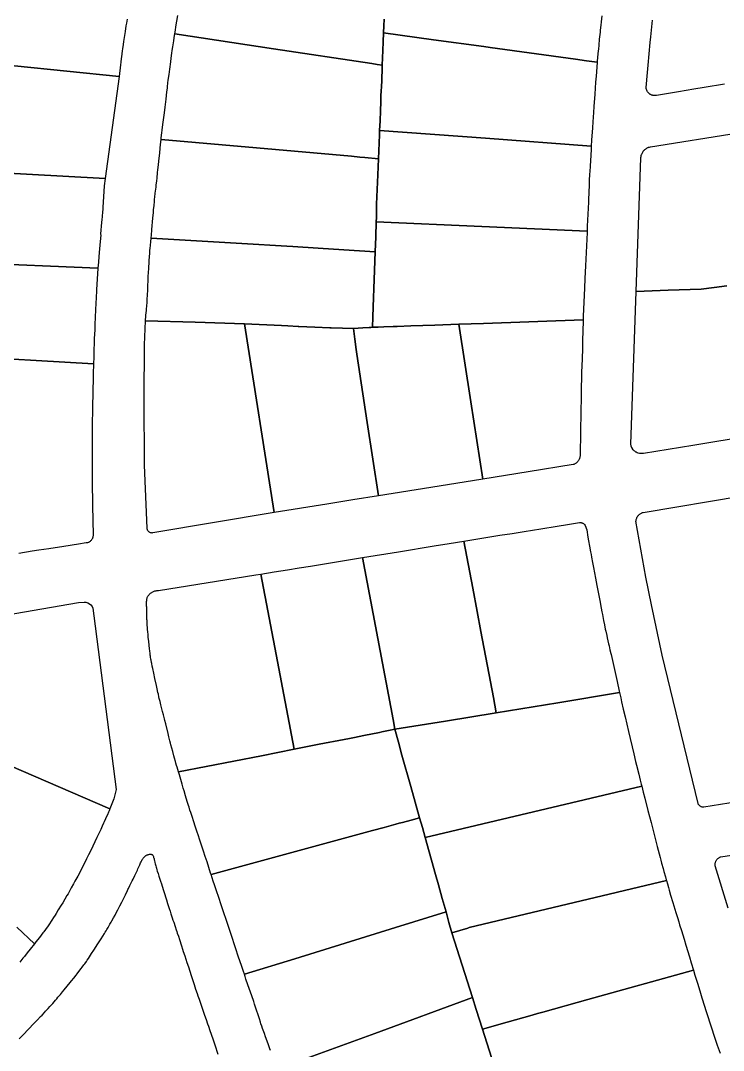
# Model space of a CAD drawing. Header units: metres. Extents: x 3 to 1005126, y 39 to 4383651.
# Drawn here: x 478348 to 478488, y 4364798.7 to 4365003.9 of the extents above; entities that cross this region are included whole.
import ezdxf

# ---------------------------------------------------------------- set-up
doc = ezdxf.new("R2010")
doc.units = ezdxf.units.M
doc.header["$MEASUREMENT"] = 0
doc.layers.add('TM_Llucmajor', color=7, linetype='Continuous')

msp = doc.modelspace()

# ---------------------------------------------------------------- linework, layer by layer
at = {"layer": 'TM_Llucmajor', "linetype": 'Continuous', "flags": 128}
for points in [[(478369.19, 4365004.16), (478369.06, 4365003.38), (478368.96, 4365002.83), (478368.79, 4365001.74), (478368.67, 4365000.94), (478368.49, 4364999.71), (478368.4, 4364999.1), (478368.29, 4364998.29), (478368.23, 4364997.88), (478368.15, 4364997.26), (478368.07, 4364996.66), (478368.02, 4364996.34), (478367.92, 4364995.58), (478367.85, 4364995.07), (478367.58, 4364992.75), (478367.58, 4364992.75), (478346.73, 4364994.85)], [(478420.38, 4365004.21), (478420.32, 4365002.82), (478420.26, 4365001.43), (478420.19, 4364999.69), (478420.12, 4364997.94), (478420.07, 4364996.47), (478420.01, 4364995), (478420.01, 4364995), (478418.99, 4364995.16), (478417.97, 4364995.32), (478398.33, 4364998.29), (478378.7, 4365001.26), (478378.74, 4365001.56), (478378.98, 4365003.05), (478379.1, 4365003.8), (478379.29, 4365004.92)], [(478463.75, 4365004.83), (478463.62, 4365003.67), (478463.55, 4365002.97), (478463.5, 4365002.51), (478463.44, 4365001.91), (478463.41, 4365001.57), (478463.26, 4365000.17), (478463.14, 4364999), (478463.14, 4364998.92), (478463.08, 4364998.29), (478462.99, 4364997.35), (478462.91, 4364996.45), (478462.85, 4364995.85), (478462.83, 4364995.61), (478462.83, 4364995.61), (478460.69, 4364995.9), (478458.55, 4364996.19), (478441.55, 4364998.52), (478440.23, 4364998.7), (478430.25, 4365000.07), (478420.26, 4365001.43), (478420.32, 4365002.82), (478420.38, 4365004.21)], [(478488.19, 4364991.21), (478484.13, 4364990.54), (478482.1, 4364990.21), (478479.06, 4364989.71), (478474.65, 4364988.98), (478474.57, 4364988.97), (478474.48, 4364988.96), (478474.4, 4364988.95), (478474.31, 4364988.95), (478474.23, 4364988.95), (478474.14, 4364988.95), (478474.05, 4364988.96), (478473.96, 4364988.98), (478473.86, 4364989), (478473.77, 4364989.03), (478473.68, 4364989.06), (478473.6, 4364989.1), (478473.51, 4364989.14), (478473.42, 4364989.19), (478473.34, 4364989.24), (478473.26, 4364989.29), (478473.19, 4364989.36), (478473.11, 4364989.42), (478473.05, 4364989.49), (478472.98, 4364989.56), (478472.92, 4364989.64), (478472.87, 4364989.72), (478472.82, 4364989.8), (478472.78, 4364989.88), (478472.74, 4364989.97), (478472.7, 4364990.05), (478472.67, 4364990.13), (478472.65, 4364990.22), (478472.63, 4364990.3), (478472.62, 4364990.39), (478472.61, 4364990.47), (478472.6, 4364990.55), (478472.87, 4364993.54), (478473, 4364995.03), (478473.21, 4364997.28), (478473.42, 4364999.52), (478473.52, 4365000.64), (478473.85, 4365004)], [(478488.67, 4364951.02), (478486.12, 4364950.71), (478483.57, 4364950.4), (478477.01, 4364950.15), (478470.62, 4364949.9), (478470.62, 4364949.9), (478471.57, 4364976.56), (478471.57, 4364976.69), (478471.58, 4364976.77), (478471.61, 4364976.89), (478471.63, 4364977.02), (478471.67, 4364977.18), (478471.71, 4364977.28), (478471.8, 4364977.49), (478471.84, 4364977.56), (478471.97, 4364977.78), (478472.01, 4364977.84), (478472.09, 4364977.94), (478472.16, 4364978.02), (478472.24, 4364978.1), (478472.29, 4364978.16), (478472.35, 4364978.21), (478472.44, 4364978.28), (478472.56, 4364978.37), (478472.65, 4364978.43), (478472.72, 4364978.47), (478472.82, 4364978.53), (478472.92, 4364978.58), (478473.01, 4364978.62), (478473.09, 4364978.65), (478473.18, 4364978.67), (478473.29, 4364978.7), (478473.45, 4364978.74), (478490.96, 4364981.53)], [(478341.86, 4364973.71), (478364.81, 4364972.42), (478364.61, 4364970.97), (478364.34, 4364966.62), (478364.35, 4364966.54), (478364.34, 4364966.42), (478364.27, 4364965.6), (478364.23, 4364965.06), (478364.15, 4364963.97), (478364.12, 4364963.83), (478364.1, 4364963.76), (478364.06, 4364963.69), (478363.9, 4364961.4), (478363.92, 4364961.33), (478363.93, 4364961.23), (478363.75, 4364959.17), (478363.69, 4364958.41), (478363.56, 4364956.88), (478363.47, 4364955.73), (478363.39, 4364954.55), (478363.39, 4364954.55), (478338.1, 4364955.59)], [(478338.1, 4364955.59), (478363.39, 4364954.55), (478363.11, 4364950.26), (478363.02, 4364948.49), (478362.98, 4364947.7), (478362.9, 4364946.12), (478362.85, 4364944.94), (478362.77, 4364943.17), (478362.73, 4364942.28), (478362.66, 4364940.51), (478362.63, 4364939.62), (478362.58, 4364938.29), (478362.53, 4364936.69), (478362.5, 4364935.62), (478362.49, 4364935.52), (478335.02, 4364937.12)], [(478493.55, 4364921.12), (478481.92, 4364919.24), (478472.1, 4364917.65), (478471.61, 4364917.61), (478471.28, 4364917.63), (478471.01, 4364917.7), (478470.79, 4364917.78), (478470.64, 4364917.86), (478470.54, 4364917.91), (478470.48, 4364917.95), (478470.4, 4364918), (478470.33, 4364918.06), (478470.23, 4364918.15), (478470.12, 4364918.24), (478470.04, 4364918.33), (478469.89, 4364918.53), (478469.85, 4364918.59), (478469.74, 4364918.79), (478469.7, 4364918.88), (478469.67, 4364918.96), (478469.63, 4364919.05), (478469.61, 4364919.14), (478469.59, 4364919.22), (478469.57, 4364919.35), (478469.54, 4364919.46), (478470.62, 4364949.9), (478477.01, 4364950.15), (478483.57, 4364950.4), (478486.12, 4364950.71), (478488.67, 4364951.02)], [(478335.02, 4364937.12), (478362.49, 4364935.52), (478362.44, 4364933.48), (478362.41, 4364932.41), (478362.36, 4364930.27), (478362.34, 4364929.32), (478362.31, 4364927.42), (478362.29, 4364926), (478362.26, 4364923.86), (478362.24, 4364921.72), (478362.24, 4364920.65), (478362.23, 4364919.05), (478362.23, 4364917.45), (478362.23, 4364916.65), (478362.23, 4364915.04), (478362.24, 4364913.97), (478362.25, 4364911.83), (478362.26, 4364910.76), (478362.29, 4364908.62), (478362.32, 4364906.48), (478362.35, 4364905.05), (478362.37, 4364904.1), (478362.43, 4364901.63), (478362.43, 4364901.4), (478362.42, 4364901.33), (478362.41, 4364901.21), (478362.39, 4364901.11), (478362.37, 4364901.02), (478362.34, 4364900.91), (478362.32, 4364900.84), (478362.27, 4364900.7), (478362.22, 4364900.6), (478362.16, 4364900.5), (478362.11, 4364900.42), (478362.02, 4364900.3), (478361.93, 4364900.21), (478361.83, 4364900.12), (478361.72, 4364900.03), (478361.61, 4364899.96), (478361.52, 4364899.92), (478361.44, 4364899.88), (478361.31, 4364899.84), (478361.13, 4364899.81), (478361.04, 4364899.8), (478359.54, 4364899.57), (478356.57, 4364899.11), (478353.58, 4364898.65), (478351.61, 4364898.34), (478350.29, 4364898.14), (478347.64, 4364897.72)], [(478500.66, 4364849.8), (478484.1, 4364847.12), (478483.95, 4364847.13), (478483.85, 4364847.15), (478483.75, 4364847.17), (478483.65, 4364847.2), (478483.56, 4364847.24), (478483.47, 4364847.28), (478483.39, 4364847.33), (478483.31, 4364847.39), (478483.23, 4364847.45), (478483.16, 4364847.53), (478483.09, 4364847.6), (478483.03, 4364847.68), (478482.98, 4364847.77), (478482.93, 4364847.86), (478475.81, 4364877.41), (478473.63, 4364887.44), (478472.53, 4364892.96), (478470.57, 4364904.11), (478470.58, 4364904.24), (478470.6, 4364904.37), (478470.63, 4364904.49), (478470.67, 4364904.61), (478470.72, 4364904.73), (478470.77, 4364904.85), (478470.83, 4364904.96), (478470.9, 4364905.07), (478470.97, 4364905.18), (478471.05, 4364905.28), (478471.14, 4364905.37), (478471.23, 4364905.46), (478471.33, 4364905.54), (478471.43, 4364905.62), (478471.54, 4364905.69), (478471.65, 4364905.75), (478471.76, 4364905.81), (478471.88, 4364905.86), (478471.97, 4364905.89), (478491.71, 4364909.19)], [(478345.63, 4364855.53), (478365.77, 4364846.8), (478365.6, 4364846.4), (478365.49, 4364846.14), (478365.26, 4364845.61), (478365.05, 4364845.15), (478364.92, 4364844.85), (478364.65, 4364844.24), (478364.51, 4364843.94), (478364.23, 4364843.33), (478363.95, 4364842.72), (478363.38, 4364841.51), (478363.17, 4364841.08), (478362.77, 4364840.23), (478362.35, 4364839.37), (478362.08, 4364838.8), (478361.52, 4364837.66), (478361.1, 4364836.82), (478360.89, 4364836.39), (478360.58, 4364835.76), (478360.1, 4364834.82), (478359.78, 4364834.19), (478359.61, 4364833.88), (478359.37, 4364833.42), (478358.99, 4364832.72), (478358.81, 4364832.37), (478358.52, 4364831.85), (478358.08, 4364831.07), (478357.64, 4364830.3), (478357.42, 4364829.91), (478357.21, 4364829.55), (478356.79, 4364828.83), (478356.36, 4364828.11), (478356.07, 4364827.63), (478355.49, 4364826.68), (478355.07, 4364825.99), (478354.86, 4364825.65), (478354.54, 4364825.15), (478354.22, 4364824.65), (478354.07, 4364824.4), (478353.74, 4364823.91), (478353.58, 4364823.67), (478353.33, 4364823.32), (478353.09, 4364822.98), (478352.93, 4364822.76), (478352.59, 4364822.31), (478352.43, 4364822.09), (478352.09, 4364821.65), (478351.74, 4364821.2), (478351.03, 4364820.3), (478350.74, 4364819.93), (478350.74, 4364819.93), (478347.19, 4364823.21)], [(478347.7, 4364800.97), (478348.55, 4364801.86), (478349.47, 4364802.83), (478350.7, 4364804.11), (478351.32, 4364804.76), (478351.94, 4364805.41), (478352.25, 4364805.73), (478352.71, 4364806.23), (478352.96, 4364806.5), (478353.45, 4364807.03), (478353.82, 4364807.44), (478354.37, 4364808.05), (478354.91, 4364808.67), (478355.18, 4364808.98), (478355.42, 4364809.26), (478355.89, 4364809.8), (478356.35, 4364810.35), (478356.66, 4364810.72), (478357.26, 4364811.46), (478357.85, 4364812.18), (478358.14, 4364812.54), (478358.58, 4364813.09), (478359.02, 4364813.64), (478359.23, 4364813.92), (478359.58, 4364814.37), (478360.03, 4364814.97), (478360.25, 4364815.27), (478360.58, 4364815.73), (478360.75, 4364815.96), (478361.07, 4364816.42), (478361.23, 4364816.66), (478361.47, 4364817.01), (478361.69, 4364817.33), (478362.12, 4364817.97), (478362.54, 4364818.62), (478363.37, 4364819.9), (478364.02, 4364820.91), (478364.35, 4364821.43), (478364.67, 4364821.95), (478364.84, 4364822.21), (478365.03, 4364822.53), (478365.16, 4364822.74), (478365.41, 4364823.16), (478365.77, 4364823.8), (478366.01, 4364824.22), (478366.17, 4364824.51), (478366.49, 4364825.08), (478366.78, 4364825.61), (478366.97, 4364825.97), (478367.34, 4364826.68), (478367.62, 4364827.22), (478367.76, 4364827.49), (478368.13, 4364828.23), (478368.38, 4364828.72), (478368.86, 4364829.7), (478369.26, 4364830.53), (478369.36, 4364830.73), (478369.46, 4364830.94), (478369.75, 4364831.55), (478370.05, 4364832.17), (478370.2, 4364832.47), (478370.37, 4364832.82), (478370.72, 4364833.52), (478370.98, 4364834.06), (478371.23, 4364834.6), (478371.36, 4364834.87), (478371.72, 4364835.66), (478371.89, 4364836.03), (478372, 4364836.27), (478372.06, 4364836.38), (478372.15, 4364836.55), (478372.22, 4364836.69), (478372.26, 4364836.76), (478372.32, 4364836.86), (478372.4, 4364836.98), (478372.46, 4364837.07), (478372.52, 4364837.14), (478372.58, 4364837.22), (478372.64, 4364837.28), (478372.7, 4364837.34), (478372.8, 4364837.43), (478372.87, 4364837.48), (478372.96, 4364837.54), (478373.02, 4364837.57), (478373.08, 4364837.6), (478373.2, 4364837.65), (478373.29, 4364837.68), (478373.36, 4364837.7), (478373.45, 4364837.72), (478373.55, 4364837.74), (478373.68, 4364837.75), (478373.75, 4364837.76), (478373.83, 4364837.76), (478373.96, 4364837.75), (478374.05, 4364837.74), (478374.16, 4364837.71), (478374.22, 4364837.68), (478374.29, 4364837.61), (478374.32, 4364837.54), (478374.36, 4364837.45), (478374.42, 4364837.3), (478374.47, 4364837.15), (478374.52, 4364837), (478374.55, 4364836.9), (478374.61, 4364836.65), (478374.65, 4364836.49), (478374.74, 4364836.14), (478374.81, 4364835.85), (478374.91, 4364835.46), (478374.98, 4364835.19), (478375.03, 4364835.01), (478375.13, 4364834.67), (478375.21, 4364834.41), (478375.36, 4364833.9), (478375.52, 4364833.4), (478375.84, 4364832.41), (478376.02, 4364831.86), (478376.36, 4364830.76), (478376.62, 4364829.93), (478376.88, 4364829.1), (478377.01, 4364828.69), (478377.25, 4364827.93), (478377.58, 4364826.93), (478377.74, 4364826.42), (478377.91, 4364825.92), (478377.99, 4364825.67), (478378.11, 4364825.29), (478378.19, 4364825.07), (478378.33, 4364824.64), (478378.48, 4364824.21), (478378.76, 4364823.34), (478378.98, 4364822.7), (478379.09, 4364822.38), (478379.19, 4364822.06), (478379.4, 4364821.42), (478379.61, 4364820.78), (478380.03, 4364819.49), (478380.25, 4364818.83), (478380.39, 4364818.39), (478380.68, 4364817.51), (478381.11, 4364816.2), (478381.4, 4364815.32), (478381.98, 4364813.57), (478382.56, 4364811.79), (478382.85, 4364810.89), (478383.14, 4364810), (478383.29, 4364809.55), (478383.52, 4364808.87), (478383.98, 4364807.52), (478384.61, 4364805.73), (478384.92, 4364804.83), (478385.23, 4364803.94), (478385.39, 4364803.49), (478385.68, 4364802.66), (478386.25, 4364801), (478386.53, 4364800.17), (478386.67, 4364799.76), (478387.25, 4364797.92)], [(478488.93, 4364827.05), (478486.37, 4364835.43), (478486.35, 4364835.65), (478486.35, 4364835.77), (478486.36, 4364835.88), (478486.37, 4364835.99), (478486.39, 4364836.1), (478486.42, 4364836.21), (478486.46, 4364836.31), (478486.51, 4364836.41), (478486.56, 4364836.51), (478486.62, 4364836.61), (478486.68, 4364836.7), (478486.75, 4364836.79), (478486.83, 4364836.87), (478486.91, 4364836.94), (478487, 4364837.01), (478487.09, 4364837.07), (478487.19, 4364837.13), (478487.29, 4364837.18), (478487.39, 4364837.22), (478487.5, 4364837.25), (478492.97, 4364838.14)], [(478397.76, 4364798.63), (478397.63, 4364799), (478397.27, 4364800.01), (478396.78, 4364801.35), (478396.54, 4364802.02), (478396.31, 4364802.68), (478396.19, 4364803.01), (478396.02, 4364803.51), (478395.86, 4364803.98), (478395.76, 4364804.3), (478395.55, 4364804.94), (478395.34, 4364805.59), (478394.92, 4364806.88), (478394.59, 4364807.86), (478394.41, 4364808.43), (478394.03, 4364809.55), (478393.77, 4364810.29), (478393.25, 4364811.77), (478392.87, 4364812.88), (478392.7, 4364813.38), (478392.55, 4364813.84), (478402.59, 4364816.95), (478412.64, 4364820.06), (478422.68, 4364823.18), (478432.73, 4364826.29), (478433.32, 4364824.18), (478433.9, 4364822.12), (478435.95, 4364815.64), (478438, 4364809.2), (478418.52, 4364802.06), (478400.3, 4364795.37)], [(478347.19, 4364823.21), (478350.74, 4364819.93), (478349.88, 4364818.84), (478349.31, 4364818.12), (478348.74, 4364817.39), (478348.45, 4364817.04), (478348.02, 4364816.51), (478347.81, 4364816.25)], [(478441.77, 4364797.29), (478439.98, 4364802.94), (478444.93, 4364804.32), (478449.87, 4364805.7), (478450.96, 4364806), (478452.04, 4364806.3), (478461.01, 4364808.8), (478482.03, 4364814.65), (478482.32, 4364813.69), (478482.88, 4364811.88), (478483.44, 4364810.06), (478483.72, 4364809.15), (478484.24, 4364807.49), (478484.5, 4364806.66), (478484.9, 4364805.42), (478485.3, 4364804.17), (478485.5, 4364803.55), (478485.7, 4364802.95), (478486.1, 4364801.73), (478486.5, 4364800.53), (478486.77, 4364799.72), (478487.31, 4364798.11)], [(478400.3, 4364795.37), (478418.52, 4364802.06), (478438, 4364809.2), (478438.74, 4364806.85), (478439.98, 4364802.94), (478441.77, 4364797.29)]]:
    msp.add_lwpolyline(points, dxfattribs=at)
for points in [[(478461.67, 4364978.88), (478440.58, 4364980.43), (478419.5, 4364981.98), (478419.58, 4364983.95), (478419.67, 4364985.92), (478419.69, 4364986.52), (478419.71, 4364987.13), (478419.77, 4364988.63), (478419.83, 4364990.14), (478419.83, 4364990.24), (478419.84, 4364990.35), (478419.91, 4364992.27), (478419.98, 4364994.19), (478420, 4364994.59), (478420.01, 4364995), (478420.07, 4364996.47), (478420.12, 4364997.94), (478420.19, 4364999.69), (478420.26, 4365001.43), (478430.25, 4365000.07), (478440.23, 4364998.7), (478441.55, 4364998.52), (478458.55, 4364996.19), (478460.69, 4364995.9), (478462.83, 4364995.61), (478462.75, 4364994.64), (478462.61, 4364992.83), (478462.52, 4364991.63), (478462.35, 4364989.22), (478462.17, 4364986.78), (478462.09, 4364985.56), (478461.97, 4364983.73), (478461.89, 4364982.5), (478461.74, 4364980.04), (478461.67, 4364978.88)], [(478413.89, 4364976.85), (478394.94, 4364978.53), (478375.98, 4364980.22), (478376.01, 4364980.51), (478376.13, 4364981.51), (478376.2, 4364982.08), (478376.34, 4364983.21), (478376.63, 4364985.48), (478376.77, 4364986.62), (478376.83, 4364987.16), (478376.96, 4364988.25), (478377.12, 4364989.69), (478377.21, 4364990.41), (478377.24, 4364990.69), (478377.33, 4364991.49), (478377.4, 4364992.04), (478377.54, 4364993.13), (478377.68, 4364994.21), (478377.88, 4364995.66), (478377.98, 4364996.39), (478378.12, 4364997.41), (478378.19, 4364997.92), (478378.31, 4364998.69), (478378.48, 4364999.84), (478378.65, 4365000.98), (478378.7, 4365001.26), (478398.33, 4364998.29), (478417.97, 4364995.32), (478418.99, 4364995.16), (478420.01, 4364995), (478420, 4364994.59), (478419.98, 4364994.19), (478419.91, 4364992.27), (478419.84, 4364990.35), (478419.83, 4364990.24), (478419.83, 4364990.14), (478419.77, 4364988.63), (478419.71, 4364987.13), (478419.69, 4364986.52), (478419.67, 4364985.92), (478419.58, 4364983.95), (478419.5, 4364981.98), (478419.46, 4364981.13), (478419.25, 4364976.34), (478416.57, 4364976.59), (478415.54, 4364976.69), (478413.89, 4364976.85)], [(478335.64, 4364974.06), (478327.25, 4364974.53), (478318.85, 4364975), (478321.07, 4364981.71), (478326.1, 4364996.94), (478346.73, 4364994.85), (478367.58, 4364992.75), (478364.81, 4364972.42), (478341.86, 4364973.71), (478335.64, 4364974.06)], [(478460.83, 4364961.91), (478439.83, 4364962.83), (478418.83, 4364963.76), (478418.86, 4364964.67), (478418.89, 4364965.58), (478418.89, 4364966.43), (478418.89, 4364967.29), (478419.01, 4364970.23), (478419.12, 4364973.18), (478419.19, 4364974.76), (478419.25, 4364976.34), (478419.46, 4364981.13), (478419.5, 4364981.98), (478440.58, 4364980.43), (478461.67, 4364978.88), (478461.63, 4364978.2), (478461.56, 4364977.1), (478461.43, 4364974.91), (478461.36, 4364973.81), (478461.33, 4364973.26), (478461.27, 4364972.02), (478461.23, 4364971.2), (478461.16, 4364969.55), (478461.11, 4364968.32), (478461.08, 4364967.7), (478461.03, 4364966.5), (478460.93, 4364964.11), (478460.87, 4364962.91), (478460.85, 4364962.32), (478460.83, 4364961.91)], [(478412.34, 4364958.24), (478407.28, 4364958.54), (478402.22, 4364958.85), (478401.04, 4364958.92), (478399.86, 4364958.99), (478393.15, 4364959.39), (478373.97, 4364960.54), (478373.98, 4364960.65), (478374.02, 4364961.09), (478374.13, 4364962.23), (478374.33, 4364964.51), (478374.42, 4364965.63), (478374.47, 4364966.19), (478374.55, 4364967.03), (478374.64, 4364967.86), (478374.68, 4364968.28), (478374.72, 4364968.69), (478374.81, 4364969.5), (478374.95, 4364970.71), (478375, 4364971.13), (478375.1, 4364971.94), (478375.16, 4364972.5), (478375.28, 4364973.62), (478375.33, 4364974.12), (478375.44, 4364975.12), (478375.51, 4364975.87), (478375.63, 4364976.99), (478375.68, 4364977.49), (478375.79, 4364978.5), (478375.86, 4364979.17), (478375.98, 4364980.22), (478394.94, 4364978.53), (478413.89, 4364976.85), (478415.54, 4364976.69), (478416.57, 4364976.59), (478419.25, 4364976.34), (478419.19, 4364974.76), (478419.12, 4364973.18), (478419.01, 4364970.23), (478418.89, 4364967.29), (478418.89, 4364966.43), (478418.89, 4364965.58), (478418.86, 4364964.67), (478418.83, 4364963.76), (478418.73, 4364960.78), (478418.62, 4364957.79), (478415.48, 4364958.01), (478412.34, 4364958.24)], [(478418.1, 4364942.78), (478418.14, 4364944.8), (478418.18, 4364946.83), (478418.4, 4364952.3), (478418.62, 4364957.79), (478418.73, 4364960.78), (478418.83, 4364963.76), (478439.83, 4364962.83), (478460.83, 4364961.91), (478460.82, 4364961.65), (478460.76, 4364960.32), (478460.69, 4364958.99), (478460.57, 4364956.33), (478460.51, 4364955.05), (478460.4, 4364952.48), (478460.32, 4364950.56), (478460.19, 4364947.79), (478460.13, 4364946.4), (478460.07, 4364945.01), (478460.05, 4364944.31), (478460.04, 4364944.23), (478440.19, 4364943.55), (478435.3, 4364943.38), (478430.49, 4364943.21), (478425.69, 4364943.04), (478423.01, 4364942.95), (478422.18, 4364942.93), (478420.33, 4364942.86), (478419.22, 4364942.82), (478418.1, 4364942.78)], [(478392.6, 4364943.47), (478382.72, 4364943.78), (478372.84, 4364944.09), (478372.86, 4364944.32), (478372.9, 4364944.77), (478372.94, 4364945.22), (478373.04, 4364946.13), (478373.08, 4364946.59), (478373.1, 4364946.82), (478373.13, 4364947.17), (478373.16, 4364947.57), (478373.18, 4364947.83), (478373.21, 4364948.36), (478373.25, 4364949.17), (478373.29, 4364950.23), (478373.31, 4364950.76), (478373.33, 4364951.17), (478373.37, 4364951.97), (478373.41, 4364952.76), (478373.47, 4364953.82), (478373.51, 4364954.35), (478373.6, 4364956.04), (478373.65, 4364956.88), (478373.69, 4364957.45), (478373.71, 4364957.73), (478373.74, 4364958.15), (478373.77, 4364958.47), (478373.83, 4364959.13), (478373.89, 4364959.78), (478373.97, 4364960.54), (478393.15, 4364959.39), (478399.86, 4364958.99), (478401.04, 4364958.92), (478402.22, 4364958.85), (478407.28, 4364958.54), (478412.34, 4364958.24), (478415.48, 4364958.01), (478418.62, 4364957.79), (478418.4, 4364952.3), (478418.18, 4364946.83), (478418.14, 4364944.8), (478418.1, 4364942.78), (478417.76, 4364942.75), (478417.43, 4364942.73), (478416.18, 4364942.65), (478414.27, 4364942.51), (478412.07, 4364942.58), (478409.87, 4364942.65), (478409.58, 4364942.66), (478406.56, 4364942.81), (478403.4, 4364942.95), (478403.25, 4364942.96), (478401.23, 4364943.06), (478399.92, 4364943.12), (478392.6, 4364943.47)], [(478398.48, 4364905.87), (478374.34, 4364901.8), (478374.25, 4364901.79), (478374.15, 4364901.78), (478374.05, 4364901.79), (478373.94, 4364901.81), (478373.84, 4364901.84), (478373.74, 4364901.89), (478373.64, 4364901.94), (478373.55, 4364902.01), (478373.47, 4364902.08), (478373.39, 4364902.17), (478373.33, 4364902.26), (478373.28, 4364902.35), (478373.24, 4364902.45), (478373.21, 4364902.55), (478373.19, 4364902.65), (478373.18, 4364902.74), (478372.68, 4364915.28), (478372.59, 4364928.6), (478372.65, 4364939.25), (478372.84, 4364944.09), (478382.72, 4364943.78), (478392.6, 4364943.47), (478398.48, 4364905.87)], [(478440.09, 4364912.52), (478437.69, 4364927.95), (478435.3, 4364943.38), (478440.19, 4364943.55), (478460.04, 4364944.23), (478460.03, 4364943.67), (478459.99, 4364942.39), (478459.92, 4364939.82), (478459.89, 4364938.54), (478459.83, 4364936.5), (478459.74, 4364933.78), (478459.71, 4364932.42), (478459.68, 4364931.01), (478459.66, 4364930.08), (478459.63, 4364928.21), (478459.6, 4364926.61), (478459.56, 4364924.47), (478459.54, 4364923.41), (478459.53, 4364922.74), (478459.51, 4364921.39), (478459.49, 4364920.05), (478459.47, 4364919.15), (478459.45, 4364917.35), (478459.44, 4364917.2), (478459.43, 4364917.07), (478459.41, 4364916.95), (478459.38, 4364916.82), (478459.35, 4364916.7), (478459.31, 4364916.58), (478459.26, 4364916.47), (478459.2, 4364916.35), (478459.14, 4364916.24), (478459.07, 4364916.14), (478458.99, 4364916.04), (478458.91, 4364915.94), (478458.82, 4364915.85), (478458.73, 4364915.77), (478458.63, 4364915.69), (478458.53, 4364915.61), (478458.42, 4364915.55), (478458.31, 4364915.49), (478458.19, 4364915.44), (478458.09, 4364915.4), (478449.09, 4364913.96), (478440.09, 4364912.52)], [(478392.6, 4364943.47), (478399.92, 4364943.12), (478401.23, 4364943.06), (478403.25, 4364942.96), (478403.4, 4364942.95), (478406.56, 4364942.81), (478409.58, 4364942.66), (478409.87, 4364942.65), (478412.07, 4364942.58), (478414.27, 4364942.51), (478414.55, 4364940.43), (478414.83, 4364938.34), (478414.97, 4364937.42), (478417.05, 4364923.77), (478419.28, 4364909.2), (478414.14, 4364908.38), (478409, 4364907.55), (478398.48, 4364905.87), (478392.6, 4364943.47)], [(478414.83, 4364938.34), (478414.55, 4364940.43), (478414.27, 4364942.51), (478416.18, 4364942.65), (478417.43, 4364942.73), (478417.76, 4364942.75), (478418.1, 4364942.78), (478419.22, 4364942.82), (478420.33, 4364942.86), (478422.18, 4364942.93), (478423.01, 4364942.95), (478425.69, 4364943.04), (478430.49, 4364943.21), (478435.3, 4364943.38), (478437.69, 4364927.95), (478440.09, 4364912.52), (478429.68, 4364910.86), (478419.28, 4364909.2), (478417.05, 4364923.77), (478414.97, 4364937.42), (478414.83, 4364938.34)], [(478442.74, 4364865.94), (478442.16, 4364869.02), (478441.58, 4364872.1), (478439.68, 4364882.15), (478438.92, 4364886.13), (478438.04, 4364890.81), (478436.27, 4364900.15), (478439.87, 4364900.73), (478443.47, 4364901.32), (478445.88, 4364901.71), (478448.29, 4364902.1), (478451.59, 4364902.64), (478454.88, 4364903.17), (478456.91, 4364903.5), (478459.33, 4364903.89), (478459.43, 4364903.89), (478459.53, 4364903.88), (478459.63, 4364903.86), (478459.73, 4364903.84), (478459.82, 4364903.81), (478459.91, 4364903.77), (478460, 4364903.72), (478460.09, 4364903.67), (478460.17, 4364903.61), (478460.24, 4364903.55), (478460.31, 4364903.47), (478460.44, 4364903.31), (478460.76, 4364902.41), (478461, 4364900.96), (478461.13, 4364900.23), (478461.31, 4364899.14), (478461.51, 4364898.05), (478461.61, 4364897.5), (478461.7, 4364896.98), (478461.89, 4364895.93), (478462.09, 4364894.89), (478462.48, 4364892.8), (478462.77, 4364891.31), (478463.34, 4364888.32), (478463.63, 4364886.82), (478463.77, 4364886.08), (478463.89, 4364885.51), (478464.11, 4364884.37), (478464.29, 4364883.51), (478464.46, 4364882.65), (478464.55, 4364882.21), (478464.74, 4364881.35), (478464.83, 4364880.92), (478464.97, 4364880.27), (478465.11, 4364879.69), (478465.2, 4364879.3), (478465.38, 4364878.53), (478465.56, 4364877.76), (478465.61, 4364877.54), (478466.84, 4364872.16), (478467.25, 4364870.29), (478467.31, 4364870), (478455.03, 4364867.97), (478442.74, 4364865.94)], [(478422.55, 4364862.67), (478422.2, 4364864.65), (478419.15, 4364880.77), (478416.09, 4364896.88), (478423.24, 4364898.04), (478430.39, 4364899.2), (478433.33, 4364899.67), (478436.27, 4364900.15), (478438.04, 4364890.81), (478438.92, 4364886.13), (478439.68, 4364882.15), (478441.58, 4364872.1), (478442.16, 4364869.02), (478442.74, 4364865.94), (478432.65, 4364864.3), (478422.55, 4364862.67)], [(478402.47, 4364858.69), (478399.16, 4364876.15), (478395.84, 4364893.59), (478398.48, 4364894.02), (478401.12, 4364894.45), (478403.44, 4364894.83), (478405.75, 4364895.2), (478410.92, 4364896.04), (478416.09, 4364896.88), (478419.15, 4364880.77), (478422.2, 4364864.65), (478422.55, 4364862.67), (478421.26, 4364862.41), (478419.97, 4364862.15), (478419.45, 4364862.04), (478416.34, 4364861.42), (478415.41, 4364861.24), (478414.48, 4364861.06), (478413.47, 4364860.86), (478412.46, 4364860.66), (478407.47, 4364859.68), (478402.47, 4364858.69)], [(478379.44, 4364854.16), (478379.15, 4364855.14), (478379.06, 4364855.45), (478378.93, 4364855.92), (478378.84, 4364856.25), (478378.65, 4364856.91), (478378.52, 4364857.35), (478378.28, 4364858.24), (478378.1, 4364858.9), (478377.92, 4364859.56), (478377.83, 4364859.89), (478377.71, 4364860.39), (478377.58, 4364860.87), (478377.51, 4364861.19), (478377.35, 4364861.83), (478376.88, 4364863.78), (478376.72, 4364864.43), (478376.64, 4364864.76), (478376.52, 4364865.25), (478376.43, 4364865.58), (478376.27, 4364866.23), (478375.94, 4364867.53), (478375.77, 4364868.18), (478375.61, 4364868.83), (478375.54, 4364869.15), (478375.42, 4364869.66), (478375.34, 4364870.01), (478375.18, 4364870.7), (478375.03, 4364871.39), (478374.72, 4364872.78), (478374.49, 4364873.83), (478374.29, 4364874.8), (478374.19, 4364875.27), (478374.09, 4364875.75), (478374.05, 4364875.97), (478373.96, 4364876.44), (478373.92, 4364876.67), (478373.87, 4364877.02), (478373.83, 4364877.27), (478373.81, 4364877.44), (478373.76, 4364877.8), (478373.7, 4364878.33), (478373.66, 4364878.7), (478373.59, 4364879.43), (478373.51, 4364880.13), (478373.41, 4364881.05), (478373.37, 4364881.5), (478373.3, 4364882.18), (478373.27, 4364882.51), (478373.23, 4364883.01), (478373.21, 4364883.34), (478373.2, 4364883.56), (478373.17, 4364884.01), (478373.16, 4364884.35), (478373.15, 4364884.57), (478373.13, 4364885.02), (478373.12, 4364885.7), (478373.11, 4364886.15), (478373.11, 4364886.45), (478373.11, 4364887.06), (478373.08, 4364887.15), (478373.07, 4364887.24), (478373.06, 4364887.35), (478373.06, 4364887.42), (478373.06, 4364887.49), (478373.06, 4364887.57), (478373.06, 4364887.65), (478373.06, 4364887.73), (478373.06, 4364887.82), (478373.06, 4364887.91), (478373.07, 4364888.01), (478373.07, 4364888.1), (478373.08, 4364888.19), (478373.09, 4364888.29), (478373.09, 4364888.38), (478373.1, 4364888.47), (478373.11, 4364888.56), (478373.12, 4364888.65), (478373.17, 4364888.81), (478373.22, 4364888.94), (478373.28, 4364889.06), (478373.35, 4364889.18), (478373.42, 4364889.29), (478373.5, 4364889.4), (478373.59, 4364889.51), (478373.68, 4364889.61), (478373.77, 4364889.7), (478373.88, 4364889.79), (478373.99, 4364889.87), (478374.1, 4364889.95), (478374.21, 4364890.02), (478374.34, 4364890.08), (478374.46, 4364890.14), (478374.59, 4364890.19), (478374.72, 4364890.23), (478374.85, 4364890.26), (478374.98, 4364890.28), (478375.12, 4364890.3), (478375.25, 4364890.31), (478375.39, 4364890.31), (478375.46, 4364890.31), (478394.83, 4364893.43), (478395.84, 4364893.59), (478399.16, 4364876.15), (478402.47, 4364858.69), (478395.95, 4364857.41), (478379.44, 4364854.16)], [(478343.67, 4364869.02), (478341.39, 4364884.83), (478359.51, 4364887.9), (478360.62, 4364888), (478361, 4364887.97), (478361.36, 4364887.87), (478361.69, 4364887.69), (478361.98, 4364887.44), (478362.21, 4364887.14), (478362.37, 4364886.8), (478362.59, 4364885.29), (478366.98, 4364850.67), (478366.52, 4364848.84), (478365.77, 4364846.8), (478345.63, 4364855.53), (478344.89, 4364860.62), (478344.15, 4364865.71), (478343.91, 4364867.36), (478343.67, 4364869.02)], [(478423.92, 4364857.54), (478423.24, 4364860.1), (478422.55, 4364862.67), (478432.65, 4364864.3), (478442.74, 4364865.94), (478455.03, 4364867.97), (478467.31, 4364870), (478467.55, 4364868.91), (478467.71, 4364868.16), (478468.05, 4364866.67), (478468.4, 4364865.17), (478469.09, 4364862.2), (478470.14, 4364857.76), (478470.49, 4364856.27), (478470.67, 4364855.53), (478471.12, 4364853.72), (478471.42, 4364852.52), (478471.62, 4364851.71), (478471.72, 4364851.31), (478450.13, 4364846.24), (478428.56, 4364841.12), (478428.01, 4364843.07), (478427.46, 4364845.01), (478425.69, 4364851.28), (478423.92, 4364857.54)], [(478385.93, 4364833.71), (478385.82, 4364834.02), (478385.11, 4364836.23), (478384.75, 4364837.34), (478384.41, 4364838.41), (478383.71, 4364840.55), (478383.36, 4364841.61), (478383.18, 4364842.15), (478382.85, 4364843.14), (478382.41, 4364844.45), (478382.2, 4364845.1), (478381.87, 4364846.08), (478381.72, 4364846.57), (478381.54, 4364847.13), (478381.42, 4364847.51), (478381.19, 4364848.27), (478380.84, 4364849.41), (478380.54, 4364850.42), (478380.38, 4364850.93), (478380.16, 4364851.7), (478379.61, 4364853.58), (478379.44, 4364854.16), (478395.95, 4364857.41), (478402.47, 4364858.69), (478407.47, 4364859.68), (478412.46, 4364860.66), (478413.47, 4364860.86), (478414.48, 4364861.06), (478415.41, 4364861.24), (478416.34, 4364861.42), (478419.45, 4364862.04), (478419.97, 4364862.15), (478421.26, 4364862.41), (478422.55, 4364862.67), (478423.24, 4364860.1), (478423.92, 4364857.54), (478425.69, 4364851.28), (478427.46, 4364845.01), (478425.76, 4364844.56), (478424.06, 4364844.11), (478423.39, 4364843.93), (478422.71, 4364843.75), (478420.38, 4364843.11), (478418.05, 4364842.47), (478410.02, 4364840.29), (478401.99, 4364838.09), (478393.96, 4364835.91), (478385.93, 4364833.71)], [(478432.73, 4364826.29), (478431.98, 4364828.97), (478431.22, 4364831.65), (478430.64, 4364833.71), (478428.56, 4364841.12), (478450.13, 4364846.24), (478471.72, 4364851.31), (478472.02, 4364850.11), (478472.33, 4364848.91), (478472.94, 4364846.51), (478473.57, 4364844.11), (478473.98, 4364842.51), (478474.26, 4364841.44), (478474.81, 4364839.31), (478475.39, 4364837.11), (478475.53, 4364836.6), (478475.68, 4364836), (478475.98, 4364834.9), (478476.13, 4364834.34), (478476.43, 4364833.24), (478476.58, 4364832.69), (478476.63, 4364832.51), (478456.85, 4364827.79), (478437.35, 4364823.14), (478437.06, 4364823.06), (478435.48, 4364822.59), (478433.9, 4364822.12), (478433.32, 4364824.18), (478432.73, 4364826.29)], [(478392.55, 4364813.84), (478392.36, 4364814.39), (478392.02, 4364815.41), (478391.35, 4364817.44), (478390.84, 4364818.95), (478389.83, 4364821.98), (478388.93, 4364824.73), (478388.47, 4364826.11), (478388, 4364827.51), (478387.37, 4364829.37), (478387.06, 4364830.29), (478386.59, 4364831.68), (478386.37, 4364832.37), (478385.93, 4364833.71), (478393.96, 4364835.91), (478401.99, 4364838.09), (478410.02, 4364840.29), (478418.05, 4364842.47), (478420.38, 4364843.11), (478422.71, 4364843.75), (478423.39, 4364843.93), (478424.06, 4364844.11), (478425.76, 4364844.56), (478427.46, 4364845.01), (478428.01, 4364843.07), (478428.56, 4364841.12), (478430.64, 4364833.71), (478431.22, 4364831.65), (478431.98, 4364828.97), (478432.73, 4364826.29), (478422.68, 4364823.18), (478412.64, 4364820.06), (478402.59, 4364816.95), (478392.55, 4364813.84)], [(478438, 4364809.2), (478435.95, 4364815.64), (478433.9, 4364822.12), (478435.48, 4364822.59), (478437.06, 4364823.06), (478437.35, 4364823.14), (478456.85, 4364827.79), (478476.63, 4364832.51), (478476.82, 4364831.86), (478477.03, 4364831.11), (478477.18, 4364830.62), (478477.47, 4364829.62), (478477.92, 4364828.14), (478478.12, 4364827.48), (478478.53, 4364826.17), (478478.83, 4364825.19), (478479.1, 4364824.31), (478479.27, 4364823.73), (478479.63, 4364822.57), (478480.16, 4364820.82), (478480.51, 4364819.66), (478481.22, 4364817.33), (478481.59, 4364816.12), (478482.03, 4364814.65), (478461.01, 4364808.8), (478452.04, 4364806.3), (478450.96, 4364806), (478449.87, 4364805.7), (478444.93, 4364804.32), (478439.98, 4364802.94), (478438.74, 4364806.85), (478438, 4364809.2)]]:
    msp.add_lwpolyline(points, close=True, dxfattribs=at)

doc.saveas('drawing.dxf')
